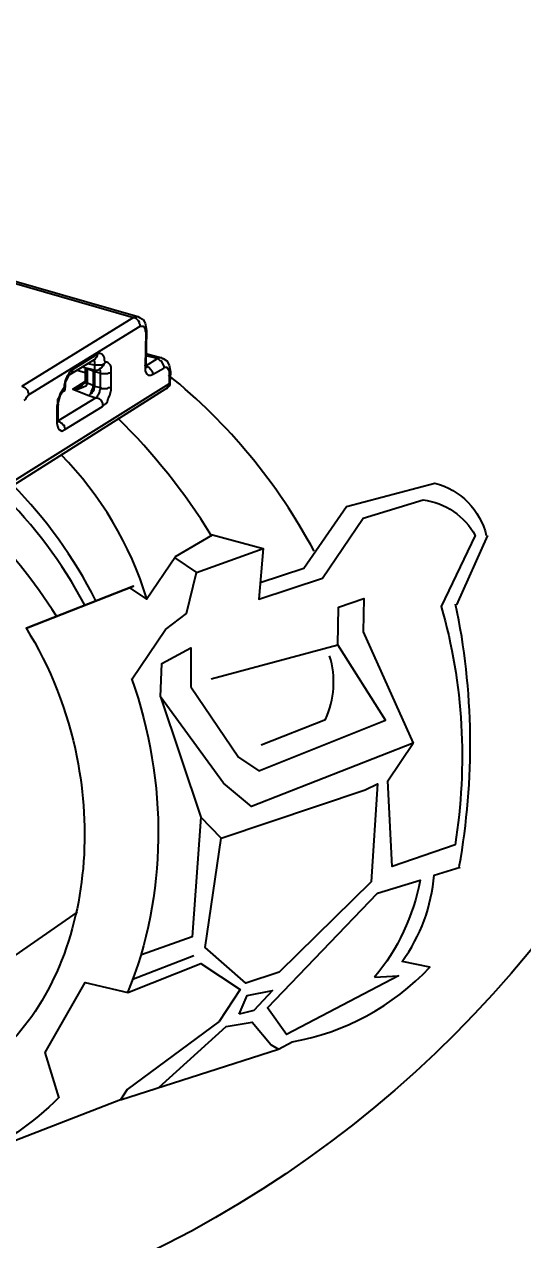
# Model space of a CAD drawing. Header units: feet. Extents: x -327 to 55127, y -2634 to 4121.
# Drawn here: x -152.06 to -148.07, y 44.99 to 54.72 of the extents above; entities that cross this region are included whole.
import ezdxf
from ezdxf.enums import TextEntityAlignment as Align

# ---------------------------------------------------------------- set-up
doc = ezdxf.new("R2018")
doc.units = ezdxf.units.FT
doc.header["$MEASUREMENT"] = 0
for name, color, linetype in [('G-ANNO-TEXT', 1, 'Continuous'), ('G-TEXT', 7, 'Continuous'), ('PDF_0', 7, 'Continuous')]:
    doc.layers.add(name, color=color, linetype=linetype)
doc.styles.get("Standard").update_dxf_attribs({"font": 'arial.ttf'})

# ---------------------------------------------------------------- blocks, each defined once
blk = doc.blocks.new('sub-title')
at = {"color": 153, "lineweight": 30, "flags": 106}
blk.add_attdef('SUB_TITLE', text='', height=0.1875, dxfattribs=at).set_placement((0, 0.1875), align=Align.MIDDLE_CENTER)

msp = doc.modelspace()

# ---------------------------------------------------------------- linework, layer by layer
at = {"layer": 'PDF_0', "lineweight": 25}
for points in [[(-155.6401, 52.8489), (-155.6227, 52.7793), (-155.6111, 52.7619), (-155.5763, 52.7271), (-155.559, 52.7155), (-155.5358, 52.7097), (-154.4573, 53.3127), (-151.1873, 52.3734), (-151.1699, 52.3792), (-151.1525, 52.3792)], [(-154.4399, 53.3301), (-154.4225, 53.3185), (-151.1525, 52.3792), (-151.1409, 52.3734), (-151.1119, 52.356), (-151.0945, 52.327), (-151.0829, 52.2691), (-151.0829, 52.2633), (-151.0887, 51.9966), (-151.0887, 51.985), (-151.0655, 51.9734), (-151.0481, 51.956), (-151.0423, 51.9444), (-151.0365, 51.9386), (-151.0365, 51.9154)], [(-151.1351, 52.3038), (-151.1351, 52.3154), (-151.1409, 52.3212), (-151.1409, 52.3328), (-151.1467, 52.3444), (-151.1641, 52.3618), (-151.1873, 52.3734), (-152.0802, 51.8226), (-152.057, 51.811), (-152.0396, 51.7936), (-152.0338, 51.782), (-152.0338, 51.7762), (-152.028, 51.7646), (-152.028, 51.753)], [(-152.0628, 51.7067), (-152.0512, 51.7182), (-152.0454, 51.7356), (-152.028, 51.753), (-151.1351, 52.3038), (-151.1119, 52.3038), (-151.1061, 52.298), (-151.0945, 52.2749), (-151.0945, 52.2633), (-151.0887, 52.2517), (-151.0945, 51.985), (-151.0945, 51.9444), (-151.0829, 51.9212), (-151.0713, 51.9096), (-151.0481, 51.9096), (-151.0365, 51.9154), (-150.9438, 51.9676), (-150.938, 51.9734), (-150.9206, 51.9734), (-150.9148, 51.9676), (-150.9032, 51.9444), (-150.9032, 51.84), (-150.8974, 51.8458), (-150.8974, 51.8516)], [(-151.0829, 52.2633), (-151.0829, 52.2575), (-151.0887, 52.2517)], [(-151.5004, 51.9386), (-151.512, 51.9444), (-151.512, 51.8284), (-151.5004, 51.8226), (-151.454, 51.811), (-151.454, 51.7994), (-151.4598, 51.7878), (-151.4598, 51.7762), (-151.4714, 51.753), (-151.4772, 51.7472), (-151.483, 51.7356), (-151.4888, 51.7298), (-151.4772, 51.7298), (-151.4656, 51.724), (-151.4482, 51.7067), (-151.4366, 51.6835), (-151.4366, 51.6603), (-151.425, 51.6719), (-151.4076, 51.6835), (-151.396, 51.7009), (-151.3902, 51.724), (-151.3786, 51.7472), (-151.367, 51.7936), (-151.367, 51.9734), (-151.3728, 51.9908), (-151.3902, 52.0081), (-151.4018, 52.0139), (-151.4134, 52.0139), (-151.4192, 52.0313), (-151.4192, 52.0487), (-151.425, 52.0603), (-151.4424, 52.0777), (-151.454, 52.0835), (-151.4656, 52.0835), (-151.4772, 52.0777), (-151.6743, 51.956), (-151.6859, 51.9444), (-151.7033, 51.9328), (-151.7091, 51.9154), (-151.7207, 51.898), (-151.7323, 51.8748), (-151.7439, 51.8284), (-151.7439, 51.811), (-151.7787, 51.7588), (-151.7845, 51.7356), (-151.7961, 51.7125), (-151.7961, 51.6835), (-151.8019, 51.6603), (-151.8019, 51.5269), (-151.7961, 51.5037), (-151.7903, 51.4863), (-151.7845, 51.4747), (-151.7613, 51.4631), (-151.7381, 51.4747), (-151.4366, 51.6603)], [(-151.7323, 51.811), (-151.7323, 51.8516), (-151.7033, 51.9096), (-151.6975, 51.9154), (-151.5004, 52.0371), (-151.4946, 52.0371), (-151.4888, 52.0487), (-151.483, 52.0545), (-151.4772, 52.0661), (-151.4772, 52.0777)], [(-151.0887, 52.0835), (-150.9612, 52.0487), (-150.9786, 52.0487), (-150.9959, 52.0429), (-151.0887, 52.0661)], [(-151.0829, 51.9676), (-151.0829, 51.9734), (-151.0887, 51.985), (-150.9959, 52.0429), (-150.9843, 52.0371), (-150.9786, 52.0313), (-150.967, 52.0255), (-150.9438, 51.9792), (-150.9438, 51.9676)], [(-150.9612, 52.0429), (-150.9496, 52.0429), (-150.9206, 52.0255), (-150.9032, 51.9908), (-150.8916, 51.9386), (-150.8916, 51.9328), (-150.8974, 51.8516), (-150.8974, 51.8342), (-150.9032, 51.8226), (-150.9206, 51.8052), (-150.9264, 51.8052)], [(-151.6743, 51.956), (-151.6801, 51.9444), (-151.6801, 51.9328), (-151.6859, 51.9212), (-151.6917, 51.9154), (-151.6975, 51.9154)], [(-151.5757, 51.9676), (-151.5757, 51.8632), (-151.5873, 51.84), (-151.6047, 51.8226), (-151.6163, 51.8168), (-151.6511, 51.8052), (-151.6743, 51.7994), (-151.5815, 51.8574)], [(-151.6395, 51.9502), (-151.5757, 51.9328)], [(-151.5004, 51.9502), (-151.5989, 51.9734)], [(-151.5583, 51.9618), (-151.5583, 51.8458), (-151.5699, 51.8516), (-151.5757, 51.8574), (-151.5757, 51.8632), (-151.5757, 51.8574), (-151.5699, 51.8516), (-151.5699, 51.8458), (-151.5583, 51.8458)], [(-151.5062, 52.0313), (-151.5062, 52.0255), (-151.5004, 52.0197), (-151.5004, 51.9908), (-151.5526, 52.0024)], [(-151.5526, 51.9618), (-151.512, 51.9444)], [(-151.4134, 52.0139), (-151.425, 51.9966), (-151.4308, 51.9966), (-151.4424, 51.9908), (-151.5004, 51.9908), (-151.5004, 51.9502), (-151.4772, 51.9502), (-151.454, 51.9618), (-151.4308, 51.985)], [(-151.425, 51.9966), (-151.4308, 51.985), (-151.4482, 51.9676), (-151.4598, 51.9618), (-151.4598, 51.956), (-151.454, 51.9444), (-151.454, 51.927), (-151.454, 51.811), (-151.4424, 51.8052), (-151.396, 51.8052), (-151.3844, 51.811), (-151.3728, 51.811), (-151.367, 51.8168)], [(-151.0945, 51.985), (-151.0945, 51.9908), (-151.0887, 51.9966)], [(-151.367, 51.9328), (-151.3728, 51.927), (-151.3844, 51.927), (-151.396, 51.9212), (-151.4424, 51.9212), (-151.454, 51.927), (-151.5004, 51.9386), (-151.5004, 51.8226), (-151.5062, 51.8052), (-151.5062, 51.7936), (-151.512, 51.782), (-151.5178, 51.7762), (-151.5236, 51.7646), (-151.5352, 51.7588), (-151.5468, 51.7472), (-151.5294, 51.7646), (-151.5236, 51.7762), (-151.5236, 51.7878), (-151.5178, 51.7936), (-151.512, 51.811), (-151.512, 51.8284), (-151.5583, 51.8458), (-151.5699, 51.8226), (-151.5931, 51.811), (-151.6279, 51.7994), (-151.6743, 51.7994), (-151.5468, 51.7472), (-151.4888, 51.7298), (-151.7903, 51.5443), (-151.7787, 51.5385), (-151.7729, 51.5327), (-151.7613, 51.5269), (-151.7555, 51.5153), (-151.7439, 51.5095), (-151.7439, 51.4979), (-151.7381, 51.4863), (-151.7381, 51.4747)], [(-150.8916, 51.9328), (-150.8916, 51.927), (-150.8974, 51.9212), (-150.9032, 51.9212)], [(-152.3121, 50.9297), (-150.9264, 51.8052), (-150.9206, 51.8052), (-150.9148, 51.811), (-150.9032, 51.8342), (-150.9032, 51.84), (-152.2947, 50.9703)], [(-151.8019, 51.5443), (-151.7903, 51.5559), (-151.7903, 51.6777), (-151.7903, 51.6835), (-151.7729, 51.753), (-151.7613, 51.7704), (-151.7497, 51.782), (-151.7381, 51.7878), (-151.7381, 51.7994), (-151.7381, 51.811), (-151.7381, 51.7936), (-151.7381, 51.7994), (-151.7439, 51.811)], [(-151.7381, 51.7936), (-151.7497, 51.782)], [(-151.5178, 51.7936), (-151.5062, 51.7936)], [(-151.7903, 51.6777), (-151.7903, 51.6719), (-151.8019, 51.6603)], [(-151.7903, 51.5327), (-151.7903, 51.5617)], [(-151.2221, 50.2108), (-151.0829, 50.118), (-150.851, 50.4601), (-150.5553, 50.634), (-150.1494, 50.5239)], [(-148.3521, 50.6282), (-148.6014, 50.0716)], [(-150.8568, 50.4485), (-150.6829, 50.3325)], [(-150.5669, 49.4802), (-149.5522, 49.7527)], [(-150.9728, 49.3353), (-150.6481, 48.3728)], [(-150.4857, 48.2047), (-149.3319, 48.5931), (-149.2334, 48.6395), (-149.2855, 47.8568), (-150.0219, 47.132), (-150.2886, 47.0451), (-150.6133, 47.3292), (-150.4857, 48.2047), (-150.6481, 48.3728), (-150.7176, 47.4161), (-151.1235, 47.2712)], [(-151.6395, 47.6133), (-153.7268, 46.1638)], [(-151.7845, 46.1232), (-151.8946, 46.4885), (-151.5757, 47.0509), (-151.2337, 46.9697), (-150.6481, 47.2016), (-150.335, 46.9929), (-150.5031, 46.7378), (-151.2395, 46.1928), (-151.2916, 46.1116), (-152.5324, 45.6304)], [(-151.1873, 47.0799), (-150.706, 47.2654)], [(-150.9843, 46.2102), (-150.4451, 46.6972), (-150.2364, 46.732), (-150.0857, 46.5523), (-150.0277, 46.5175)]]:
    msp.add_lwpolyline(points, dxfattribs=at)
for points in [[(-150.1726, 50.2514), (-149.8248, 50.3673), (-149.4827, 50.8601), (-148.7753, 51.0457, -0.279707), (-148.3623, 50.6265)], [(-151.1989, 49.4802), (-150.9322, 49.8745), (-150.764, 50.002), (-150.6829, 50.3325), (-150.1494, 50.5239), (-150.1842, 50.118), (-149.674, 50.2861), (-149.3493, 50.7674), (-148.8681, 50.9123, -0.239182), (-148.4506, 50.6282), (-148.7231, 50.06, -0.109758), (-148.613, 48.1525), (-149.1174, 47.9786), (-149.1522, 48.6627), (-148.9493, 48.9642)], [(-151.806, 49.983, 0.053645), (-152.4222, 50.7558), (-152.5962, 50.6456)], [(-150.1668, 48.9526), (-149.6508, 49.1555, 0.188716), (-149.6178, 49.6641)], [(-151.2916, 46.1116), (-150.0277, 46.5175), (-149.9175, 46.5754, 0.162648), (-148.8159, 47.1726), (-149.0362, 47.219, 0.139358), (-148.7811, 47.909), (-148.5724, 47.9728)]]:
    msp.add_lwpolyline(points, format="xyb", dxfattribs=at)
for points in [[(-152.0454, 49.8861), (-151.1873, 50.2224)], [(-150.7292, 49.4165), (-150.3466, 48.854), (-150.1842, 48.7439), (-149.1696, 49.1497), (-149.5522, 49.7527), (-149.5465, 50.0542), (-149.3435, 50.1238), (-149.3493, 49.8571), (-148.9493, 48.9642), (-150.2422, 48.4598), (-150.4683, 48.6453), (-150.9728, 49.3353), (-150.9612, 49.602), (-150.7292, 49.7295)], [(-150.3408, 46.7958), (-150.277, 46.9465), (-150.0741, 46.9871), (-150.2248, 46.8248)]]:
    msp.add_lwpolyline(points, close=True, dxfattribs=at)
msp.add_lwpolyline([(-149.2566, 47.0915), (-149.0652, 47.1031), (-149.9639, 46.6334), (-150.1147, 46.8479), (-149.2334, 47.764), (-148.8913, 47.8684, -0.125407)], format="xyb", close=True, dxfattribs=at)
msp.add_circle((-155.0922, 53.1185), 9.1637, dxfattribs=at)
for centre, radius, start, end in [((-153.8167, 48.3177), 4.6239, 28.17443, 50.99855), ((-154.8487, 47.9815), 5.0355, 31.78345, 45.40649), ((-153.7935, 49.286), 2.8381, 17.10023, 44.45618), ((-154.8313, 48.3409), 3.6846, 28.09202, 45.60426), ((-154.7559, 48.4627), 3.6556, 26.77918, 44.6869), ((-153.9615, 48.9555), 5.4703, 349.71115, 11.85272)]:
    msp.add_arc(centre, radius, start, end, dxfattribs=at)
for points, knots in [([(-152.0509, 49.8904), (-151.8527, 49.5747), (-151.7152, 49.2194), (-151.5833, 48.5613), (-151.5652, 48.2585), (-151.6187, 47.6745), (-151.6877, 47.3904), (-151.8059, 47.128)], [0, 0, 0, 0, 3.260783, 3.260783, 5.871872, 5.871872, 8.396119, 8.396119, 8.396119, 8.396119]), ([(-151.2031, 49.4818), (-151.0576, 49.0708), (-150.9844, 48.6334), (-150.9957, 47.7781), (-151.0748, 47.3581), (-151.2361, 46.9713)], [0, 0, 0, 0, 3.813493, 3.813493, 7.492032, 7.492032, 7.492032, 7.492032]), ([(-151.8059, 47.128), (-151.9201, 46.8744), (-152.0709, 46.662), (-152.3987, 46.3542), (-152.5731, 46.242), (-152.918, 46.1126), (-153.0765, 46.0819), (-153.4073, 46.0733), (-153.5748, 46.0981), (-153.7368, 46.1478)], [0, 0, 0, 0, 2.431559, 2.431559, 4.507896, 4.507896, 6.13129, 6.13129, 7.830484, 7.830484, 7.830484, 7.830484]), ([(-151.7887, 46.128), (-151.9914, 45.9232), (-152.2284, 45.7587), (-152.6581, 45.5794), (-152.8299, 45.5329), (-153.1856, 45.4859), (-153.3665, 45.4865), (-153.546, 45.51)], [0, 0, 0, 0, 2.520235, 2.520235, 4.079587, 4.079587, 5.664615, 5.664615, 5.664615, 5.664615])]:
    msp.add_open_spline(points, degree=3, knots=knots, dxfattribs=at)

# ---------------------------------------------------------------- block references
at = {"layer": 'G-TEXT'}
ref = msp.add_blockref('sub-title', (-251.2189, 104.6376), dxfattribs=dict(at, xscale=5.485316049832718, yscale=5.485316049832718, zscale=5.485316049832718))
lines = msp.add_mtext('{\\LTYPICAL 54-MODULE SHORT TRACKER  WIRING DETAIL}', dxfattribs={"layer": 'G-ANNO-TEXT', "insert": (-221.2581, 117.1338), "char_height": 92.112391, "attachment_point": 1})
ref.add_attrib('SUB_TITLE', '', (-221.2581, 117.1338), dxfattribs={"flags": 104}).embed_mtext(lines)

doc.saveas('drawing.dxf')
